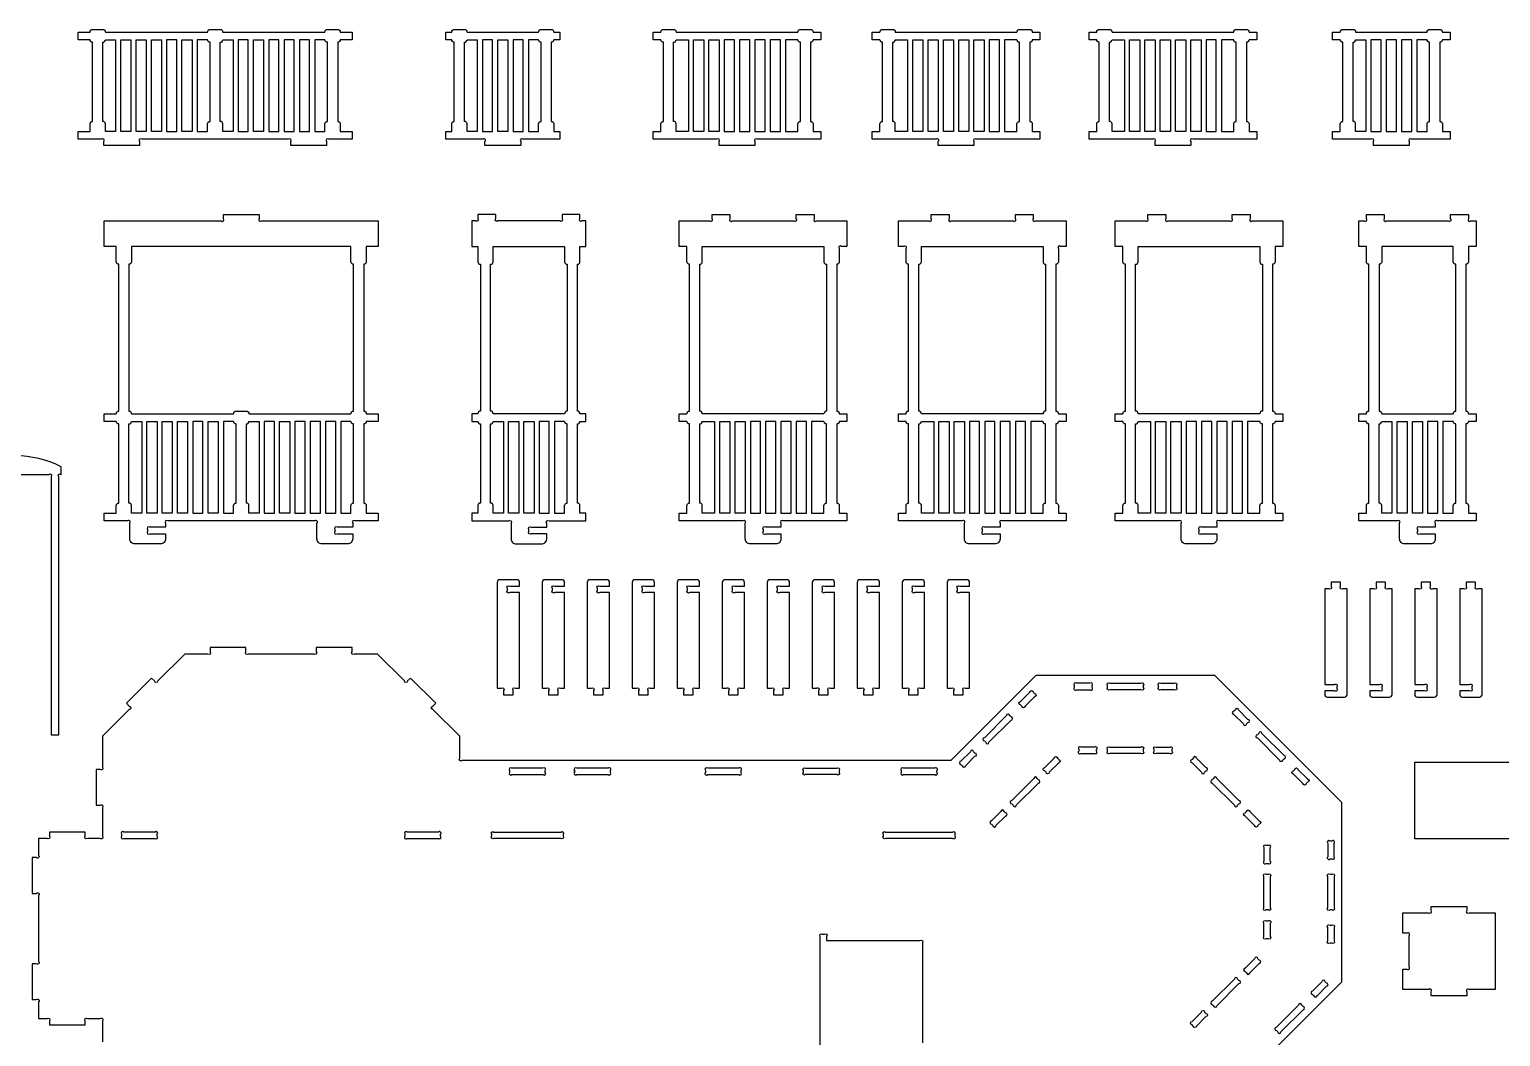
# Model space of a CAD drawing. Extents: x 83.8 to 170.3, y -22.3 to 53.3.
# Drawn here: x 107.01 to 135.83, y 33.6 to 53.32 of the extents above; entities that cross this region are included whole.
import ezdxf

# ---------------------------------------------------------------- set-up
doc = ezdxf.new("R2010")
doc.units = 0
doc.header["$MEASUREMENT"] = 0
doc.layers.get('0').update_dxf_attribs({"linetype": 'CONTINUOUS'})

msp = doc.modelspace()

# ---------------------------------------------------------------- linework, layer by layer
for points in [[(112.135, 51.042), (112.135, 51.123, 1), (112.091, 51.167), (110.652, 51.167), (109.213, 51.167, 1), (109.169, 51.123), (109.169, 51.042), (108.469, 51.042), (108.469, 51.123, 1), (108.425, 51.167), (107.969, 51.167), (107.969, 51.317), (108.202, 51.317), (108.202, 51.467, -0.414214), (108.252, 51.517), (108.252, 53.067, -0.414214), (108.202, 53.117), (107.969, 53.117), (107.969, 53.267), (108.202, 53.267, -0.414214), (108.252, 53.317), (108.452, 53.317, -0.414214), (108.502, 53.267), (110.502, 53.267, -0.414214), (110.552, 53.317), (110.752, 53.317, -0.414214), (110.802, 53.267), (112.802, 53.267, -0.414214), (112.852, 53.317), (113.052, 53.317, -0.414214), (113.102, 53.267), (113.335, 53.267), (113.335, 53.117), (113.102, 53.117, -0.414214), (113.052, 53.067), (113.052, 51.517, -0.414214), (113.102, 51.467), (113.102, 51.317), (113.335, 51.317), (113.335, 51.167), (112.879, 51.167, 1), (112.835, 51.123), (112.835, 51.042)], [(115.937, 51.042), (115.937, 51.123, 1), (115.893, 51.167), (115.172, 51.167), (115.172, 51.317), (115.287, 51.317), (115.287, 51.467, -0.414214), (115.337, 51.517), (115.337, 53.067, -0.414214), (115.287, 53.117), (115.172, 53.117), (115.172, 53.267), (115.287, 53.267, -0.414214), (115.337, 53.317), (115.537, 53.317, -0.414214), (115.587, 53.267), (116.987, 53.267, -0.414214), (117.037, 53.317), (117.237, 53.317, -0.414214), (117.287, 53.267), (117.402, 53.267), (117.402, 53.117), (117.287, 53.117, -0.414214), (117.237, 53.067), (117.237, 51.517, -0.414214), (117.287, 51.467), (117.287, 51.317), (117.402, 51.317), (117.402, 51.167), (116.681, 51.167, 1), (116.637, 51.123), (116.637, 51.042)], [(120.525, 51.042), (120.525, 51.123, 1), (120.481, 51.167), (119.233, 51.167), (119.233, 51.317), (119.383, 51.317), (119.383, 51.467, -0.414214), (119.433, 51.517), (119.433, 53.067, -0.414214), (119.383, 53.117), (119.233, 53.117), (119.233, 53.267), (119.383, 53.267, -0.414214), (119.433, 53.317), (119.633, 53.317, -0.414214), (119.683, 53.267), (122.067, 53.267, -0.414214), (122.117, 53.317), (122.317, 53.317, -0.414214), (122.367, 53.267), (122.517, 53.267), (122.517, 53.117), (122.367, 53.117, -0.414214), (122.317, 53.067), (122.317, 51.517, -0.414214), (122.367, 51.467), (122.367, 51.317), (122.517, 51.317), (122.517, 51.167), (121.269, 51.167, 1), (121.225, 51.123), (121.225, 51.042)], [(124.817, 51.042), (124.817, 51.123, 1), (124.773, 51.167), (123.525, 51.167), (123.525, 51.317), (123.675, 51.317), (123.675, 51.467, -0.414214), (123.725, 51.517), (123.725, 53.067, -0.414214), (123.675, 53.117), (123.525, 53.117), (123.525, 53.267), (123.675, 53.267, -0.414214), (123.725, 53.317), (123.925, 53.317, -0.414214), (123.975, 53.267), (126.359, 53.267, -0.414214), (126.409, 53.317), (126.609, 53.317, -0.414214), (126.659, 53.267), (126.809, 53.267), (126.809, 53.117), (126.659, 53.117, -0.414214), (126.609, 53.067), (126.609, 51.517, -0.414214), (126.659, 51.467), (126.659, 51.317), (126.809, 51.317), (126.809, 51.167), (125.561, 51.167, 1), (125.517, 51.123), (125.517, 51.042)], [(129.064, 51.042), (129.064, 51.123, 1), (129.019, 51.167), (127.771, 51.167), (127.771, 51.317), (127.922, 51.317), (127.922, 51.467, -0.414214), (127.972, 51.517), (127.972, 53.067, -0.414214), (127.922, 53.117), (127.771, 53.117), (127.771, 53.267), (127.922, 53.267, -0.414214), (127.972, 53.317), (128.172, 53.317, -0.414214), (128.222, 53.267), (130.605, 53.267, -0.414214), (130.655, 53.317), (130.855, 53.317, -0.414214), (130.905, 53.267), (131.056, 53.267), (131.056, 53.117), (130.905, 53.117, -0.414214), (130.855, 53.067), (130.855, 51.517, -0.414214), (130.905, 51.467), (130.905, 51.317), (131.056, 51.317), (131.056, 51.167), (129.808, 51.167, 1), (129.764, 51.123), (129.764, 51.042)], [(133.343, 51.042), (133.343, 51.123, 1), (133.299, 51.167), (132.543, 51.167), (132.543, 51.317), (132.693, 51.317), (132.693, 51.467, -0.414214), (132.743, 51.517), (132.743, 53.067, -0.414214), (132.693, 53.117), (132.543, 53.117), (132.543, 53.267), (132.693, 53.267, -0.414214), (132.743, 53.317), (132.943, 53.317, -0.414214), (132.993, 53.267), (134.393, 53.267, -0.414214), (134.443, 53.317), (134.643, 53.317, -0.414214), (134.693, 53.267), (134.844, 53.267), (134.844, 53.117), (134.693, 53.117, -0.414214), (134.643, 53.067), (134.643, 51.517, -0.414214), (134.693, 51.467), (134.693, 51.317), (134.844, 51.317), (134.844, 51.167), (134.087, 51.167, 1), (134.043, 51.123), (134.043, 51.042)], [(108.502, 51.317), (108.502, 51.467, 0.414214), (108.452, 51.517), (108.452, 53.067, 0.414214), (108.502, 53.117), (108.702, 53.117), (108.702, 51.317)], [(110.552, 51.517), (110.552, 53.067, -0.414214), (110.502, 53.117), (110.302, 53.117), (110.302, 51.317), (110.502, 51.317), (110.502, 51.467, -0.414214)], [(110.752, 51.517), (110.752, 53.067, 0.414214), (110.802, 53.117), (111.002, 53.117), (111.002, 51.317), (110.802, 51.317), (110.802, 51.467, 0.414214)], [(112.802, 51.317), (112.802, 51.467, -0.414214), (112.852, 51.517), (112.852, 53.067, -0.414214), (112.802, 53.117), (112.602, 53.117), (112.602, 51.317)], [(115.537, 51.517), (115.537, 53.067, 0.414214), (115.587, 53.117), (115.787, 53.117), (115.787, 51.317), (115.587, 51.317), (115.587, 51.467, 0.414214)], [(117.037, 51.517), (117.037, 53.067, -0.414214), (116.987, 53.117), (116.787, 53.117), (116.787, 51.317), (116.987, 51.317), (116.987, 51.467, -0.414214)], [(119.925, 51.317), (119.683, 51.317), (119.683, 51.467, 0.414214), (119.633, 51.517), (119.633, 53.067, 0.414214), (119.683, 53.117), (119.925, 53.117)], [(121.825, 51.317), (122.067, 51.317), (122.067, 51.467, -0.414214), (122.117, 51.517), (122.117, 53.067, -0.414214), (122.067, 53.117), (121.825, 53.117)], [(124.217, 51.317), (123.975, 51.317), (123.975, 51.467, 0.414214), (123.925, 51.517), (123.925, 53.067, 0.414214), (123.975, 53.117), (124.217, 53.117)], [(126.117, 51.317), (126.359, 51.317), (126.359, 51.467, -0.414214), (126.409, 51.517), (126.409, 53.067, -0.414214), (126.359, 53.117), (126.117, 53.117)], [(128.464, 51.317), (128.222, 51.317), (128.222, 51.467, 0.414214), (128.172, 51.517), (128.172, 53.067, 0.414214), (128.222, 53.117), (128.464, 53.117)], [(130.364, 51.317), (130.605, 51.317), (130.605, 51.467, -0.414214), (130.655, 51.517), (130.655, 53.067, -0.414214), (130.605, 53.117), (130.364, 53.117)], [(132.943, 51.517), (132.943, 53.067, 0.414214), (132.993, 53.117), (133.193, 53.117), (133.193, 51.317), (132.993, 51.317), (132.993, 51.467, 0.414214)], [(134.443, 51.517), (134.443, 53.067, -0.414214), (134.393, 53.117), (134.193, 53.117), (134.193, 51.317), (134.393, 51.317), (134.393, 51.467, -0.414214)], [(108.98, 43.343), (108.98, 43.649, 1), (108.936, 43.693), (108.48, 43.693), (108.48, 43.843), (108.713, 43.843), (108.713, 43.993, -0.414214), (108.763, 44.043), (108.763, 45.593, -0.414214), (108.713, 45.643), (108.48, 45.643), (108.48, 45.793), (108.713, 45.793, -0.414214), (108.763, 45.843), (108.763, 48.718, -0.414214), (108.713, 48.768), (108.713, 49.068), (108.48, 49.068), (108.48, 49.568), (110.769, 49.568, 1), (110.813, 49.612), (110.813, 49.693), (111.513, 49.693), (111.513, 49.612, 1), (111.557, 49.568), (113.846, 49.568), (113.846, 49.068), (113.613, 49.068), (113.613, 48.768, -0.414214), (113.563, 48.718), (113.563, 45.843, -0.414214), (113.613, 45.793), (113.846, 45.793), (113.846, 45.643), (113.613, 45.643, -0.414214), (113.563, 45.593), (113.563, 44.043, -0.414214), (113.613, 43.993), (113.613, 43.843), (113.846, 43.843), (113.846, 43.693), (113.39, 43.693, 1), (113.346, 43.649), (113.346, 43.568), (113.04, 43.568, 1), (112.996, 43.524), (112.996, 43.487, 1), (113.04, 43.443), (113.346, 43.443), (113.346, 43.343, -0.414214), (113.246, 43.243), (112.746, 43.243, -0.414214), (112.646, 43.343), (112.646, 43.649, 1), (112.602, 43.693), (111.163, 43.693), (109.724, 43.693, 1), (109.68, 43.649), (109.68, 43.568), (109.374, 43.568, 1), (109.33, 43.524), (109.33, 43.487, 1), (109.374, 43.443), (109.68, 43.443), (109.68, 43.343, -0.414214), (109.58, 43.243), (109.08, 43.243, -0.414214)], [(115.683, 43.693), (116.404, 43.693, -1), (116.448, 43.648), (116.448, 43.63), (116.448, 43.343, 0.414214), (116.548, 43.243), (117.048, 43.243, 0.414214), (117.148, 43.343), (117.148, 43.443), (116.842, 43.443, -1), (116.798, 43.487), (116.798, 43.524, -1), (116.842, 43.568), (117.148, 43.568), (117.148, 43.649, -1), (117.192, 43.693), (117.913, 43.693), (117.913, 43.843), (117.798, 43.843), (117.798, 43.993, 0.414214), (117.748, 44.043), (117.748, 45.593, 0.414214), (117.798, 45.643), (117.913, 45.643), (117.913, 45.793), (117.798, 45.793, 0.414214), (117.748, 45.843), (117.748, 48.718, 0.414214), (117.798, 48.768), (117.798, 49.068), (117.913, 49.068), (117.913, 49.568), (117.842, 49.568, -1), (117.798, 49.612), (117.798, 49.693), (117.448, 49.693), (117.448, 49.612, -1), (117.404, 49.568), (116.192, 49.568, -1), (116.148, 49.612), (116.148, 49.693), (115.798, 49.693), (115.798, 49.612, -1), (115.754, 49.568), (115.683, 49.568), (115.683, 49.068), (115.798, 49.068), (115.798, 48.768, 0.414214), (115.848, 48.718), (115.848, 45.843, 0.414214), (115.798, 45.793), (115.683, 45.793), (115.683, 45.643), (115.798, 45.643, 0.414214), (115.848, 45.593), (115.848, 44.043, 0.414214), (115.798, 43.993), (115.798, 43.843), (115.683, 43.843)], [(119.894, 45.793, -0.414214), (119.944, 45.843), (119.944, 48.718, -0.414214), (119.894, 48.768), (119.894, 49.068), (119.744, 49.068), (119.744, 49.568), (120.342, 49.568, 1), (120.386, 49.612), (120.386, 49.693), (120.736, 49.693), (120.736, 49.612, 1), (120.78, 49.568), (121.992, 49.568, 1), (122.036, 49.612), (122.036, 49.693), (122.386, 49.693), (122.386, 49.612, 1), (122.43, 49.568), (123.028, 49.568), (123.028, 49.068), (122.922, 49.068, 1), (122.878, 49.024), (122.878, 48.768, -0.414214), (122.828, 48.718), (122.828, 45.843, -0.414214), (122.878, 45.793), (123.028, 45.793), (123.028, 45.643), (122.878, 45.643, -0.414214), (122.828, 45.593), (122.828, 44.043, -0.414214), (122.878, 43.993), (122.878, 43.843), (123.028, 43.843), (123.028, 43.693), (121.78, 43.693, 1), (121.736, 43.649), (121.736, 43.568), (121.43, 43.568, 1), (121.386, 43.524), (121.386, 43.487, 1), (121.43, 43.443), (121.736, 43.443), (121.736, 43.343, -0.414214), (121.636, 43.243), (121.136, 43.243, -0.414214), (121.036, 43.343), (121.036, 43.649, 1), (120.992, 43.693), (119.744, 43.693), (119.744, 43.843), (119.894, 43.843), (119.894, 43.993, -0.414214), (119.944, 44.043), (119.944, 45.593, -0.414214), (119.894, 45.643), (119.744, 45.643), (119.744, 45.793)], [(124.186, 45.793, -0.414214), (124.236, 45.843), (124.236, 48.718, -0.414214), (124.186, 48.768), (124.186, 49.024, 1), (124.142, 49.068), (124.035, 49.068), (124.035, 49.568), (124.634, 49.568, 1), (124.678, 49.612), (124.678, 49.693), (125.028, 49.693), (125.028, 49.612, 1), (125.072, 49.568), (126.284, 49.568, 1), (126.328, 49.612), (126.328, 49.693), (126.678, 49.693), (126.678, 49.612, 1), (126.722, 49.568), (127.32, 49.568), (127.32, 49.068), (127.214, 49.068, 1), (127.17, 49.024), (127.17, 48.768, -0.414214), (127.12, 48.718), (127.12, 45.843, -0.414214), (127.17, 45.793), (127.32, 45.793), (127.32, 45.643), (127.17, 45.643, -0.414214), (127.12, 45.593), (127.12, 44.043, -0.414214), (127.17, 43.993), (127.17, 43.843), (127.32, 43.843), (127.32, 43.693), (126.072, 43.693, 1), (126.028, 43.649), (126.028, 43.568), (125.722, 43.568, 1), (125.678, 43.524), (125.678, 43.487, 1), (125.722, 43.443), (126.028, 43.443), (126.028, 43.343, -0.414214), (125.928, 43.243), (125.428, 43.243, -0.414214), (125.328, 43.343), (125.328, 43.649, 1), (125.284, 43.693), (124.035, 43.693), (124.035, 43.843), (124.186, 43.843), (124.186, 43.993, -0.414214), (124.236, 44.043), (124.236, 45.593, -0.414214), (124.186, 45.643), (124.035, 45.643), (124.035, 45.793)], [(128.433, 45.793, -0.414214), (128.483, 45.843), (128.483, 48.718, -0.414214), (128.433, 48.768), (128.433, 49.068), (128.282, 49.068), (128.282, 49.568), (128.88, 49.568, 1), (128.924, 49.612), (128.924, 49.693), (129.274, 49.693), (129.274, 49.612, 1), (129.319, 49.568), (130.53, 49.568, 1), (130.574, 49.612), (130.574, 49.693), (130.924, 49.693), (130.924, 49.612, 1), (130.969, 49.568), (131.567, 49.568), (131.567, 49.068), (131.416, 49.068), (131.416, 48.768, -0.414214), (131.366, 48.718), (131.366, 45.843, -0.414214), (131.416, 45.793), (131.567, 45.793), (131.567, 45.643), (131.416, 45.643, -0.414214), (131.366, 45.593), (131.366, 44.043, -0.414214), (131.416, 43.993), (131.416, 43.843), (131.567, 43.843), (131.567, 43.693), (130.319, 43.693, 1), (130.274, 43.649), (130.274, 43.568), (129.969, 43.568, 1), (129.924, 43.524), (129.924, 43.487, 1), (129.969, 43.443), (130.274, 43.443), (130.274, 43.343, -0.414214), (130.174, 43.243), (129.674, 43.243, -0.414214), (129.574, 43.343), (129.574, 43.649, 1), (129.53, 43.693), (128.282, 43.693), (128.282, 43.843), (128.433, 43.843), (128.433, 43.993, -0.414214), (128.483, 44.043), (128.483, 45.593, -0.414214), (128.433, 45.643), (128.282, 45.643), (128.282, 45.793)], [(133.054, 43.843), (133.204, 43.843), (133.204, 43.993, -0.414214), (133.254, 44.043), (133.254, 45.593, -0.414214), (133.204, 45.643), (133.054, 45.643), (133.054, 45.793), (133.204, 45.793, -0.414214), (133.254, 45.843), (133.254, 48.718, -0.414214), (133.204, 48.768), (133.204, 49.068), (133.054, 49.068), (133.054, 49.568), (133.16, 49.568, 1), (133.204, 49.612), (133.204, 49.693), (133.554, 49.693), (133.554, 49.612, 1), (133.598, 49.568), (134.81, 49.568, 1), (134.854, 49.612), (134.854, 49.693), (135.204, 49.693), (135.204, 49.612, 1), (135.248, 49.568), (135.354, 49.568), (135.354, 49.068), (135.204, 49.068), (135.204, 48.768, -0.414214), (135.154, 48.718), (135.154, 45.843, -0.414214), (135.204, 45.793), (135.354, 45.793), (135.354, 45.643), (135.204, 45.643, -0.414214), (135.154, 45.593), (135.154, 44.043, -0.414214), (135.204, 43.993), (135.204, 43.843), (135.354, 43.843), (135.354, 43.693), (134.598, 43.693, 1), (134.554, 43.649), (134.554, 43.568), (134.248, 43.568, 1), (134.204, 43.524), (134.204, 43.487, 1), (134.248, 43.443), (134.554, 43.443), (134.554, 43.343, -0.414214), (134.454, 43.243), (133.954, 43.243, -0.414214), (133.854, 43.343), (133.854, 43.649, 1), (133.81, 43.693), (133.054, 43.693)], [(113.363, 45.843), (113.363, 48.718, -0.414214), (113.313, 48.768), (113.313, 49.068), (109.013, 49.068), (109.013, 48.768, -0.414214), (108.963, 48.718), (108.963, 45.843, -0.414214), (109.013, 45.793), (111.013, 45.793, -0.414214), (111.063, 45.843), (111.263, 45.843, -0.414214), (111.313, 45.793), (113.313, 45.793, -0.414214)], [(117.498, 45.793), (116.098, 45.793, 0.414214), (116.048, 45.843), (116.048, 48.718, 0.414214), (116.098, 48.768), (116.098, 49.068), (117.498, 49.068), (117.498, 48.768, 0.414214), (117.548, 48.718), (117.548, 45.843, 0.414214)], [(122.578, 45.793), (120.194, 45.793, 0.414214), (120.144, 45.843), (120.144, 48.718, 0.414214), (120.194, 48.768), (120.194, 49.068), (122.578, 49.068), (122.578, 48.768, 0.414214), (122.628, 48.718), (122.628, 45.843, 0.414214)], [(126.87, 45.793), (124.486, 45.793, 0.414214), (124.436, 45.843), (124.436, 48.718, 0.414214), (124.486, 48.768), (124.486, 49.068), (126.87, 49.068), (126.87, 48.768, 0.414214), (126.92, 48.718), (126.92, 45.843, 0.414214)], [(131.116, 45.793), (128.733, 45.793, 0.414214), (128.683, 45.843), (128.683, 48.718, 0.414214), (128.733, 48.768), (128.733, 49.068), (131.116, 49.068), (131.116, 48.768, 0.414214), (131.166, 48.718), (131.166, 45.843, 0.414214)], [(134.904, 45.793, -0.414214), (134.954, 45.843), (134.954, 48.718, -0.414214), (134.904, 48.768), (134.904, 49.068), (133.504, 49.068), (133.504, 48.768, -0.414214), (133.454, 48.718), (133.454, 45.843, -0.414214), (133.504, 45.793)], [(109.013, 43.843), (109.013, 43.993, 0.414214), (108.963, 44.043), (108.963, 45.593, 0.414214), (109.013, 45.643), (109.213, 45.643), (109.213, 43.843)], [(111.063, 44.043), (111.063, 45.593, -0.414214), (111.013, 45.643), (110.813, 45.643), (110.813, 43.843), (111.013, 43.843), (111.013, 43.993, -0.414214)], [(111.263, 44.043), (111.263, 45.593, 0.414214), (111.313, 45.643), (111.513, 45.643), (111.513, 43.843), (111.313, 43.843), (111.313, 43.993, 0.414214)], [(113.313, 43.843), (113.313, 43.993, -0.414214), (113.363, 44.043), (113.363, 45.593, -0.414214), (113.313, 45.643), (113.113, 45.643), (113.113, 43.843)], [(116.048, 44.043), (116.048, 45.593, 0.414214), (116.098, 45.643), (116.298, 45.643), (116.298, 43.843), (116.098, 43.843), (116.098, 43.993, 0.414214)], [(117.548, 44.043), (117.548, 45.593, -0.414214), (117.498, 45.643), (117.298, 45.643), (117.298, 43.843), (117.498, 43.843), (117.498, 43.993, -0.414214)], [(120.436, 43.843), (120.194, 43.843), (120.194, 43.993, 0.414214), (120.144, 44.043), (120.144, 45.593, 0.414214), (120.194, 45.643), (120.436, 45.643)], [(122.336, 43.843), (122.578, 43.843), (122.578, 43.993, -0.414214), (122.628, 44.043), (122.628, 45.593, -0.414214), (122.578, 45.643), (122.336, 45.643)], [(124.728, 43.843), (124.486, 43.843), (124.486, 43.993, 0.414214), (124.436, 44.043), (124.436, 45.593, 0.414214), (124.486, 45.643), (124.728, 45.643)], [(126.628, 43.843), (126.87, 43.843), (126.87, 43.993, -0.414214), (126.92, 44.043), (126.92, 45.593, -0.414214), (126.87, 45.643), (126.628, 45.643)], [(128.974, 43.843), (128.733, 43.843), (128.733, 43.993, 0.414214), (128.683, 44.043), (128.683, 45.593, 0.414214), (128.733, 45.643), (128.974, 45.643)], [(130.874, 43.843), (131.116, 43.843), (131.116, 43.993, -0.414214), (131.166, 44.043), (131.166, 45.593, -0.414214), (131.116, 45.643), (130.874, 45.643)], [(133.454, 44.043), (133.454, 45.593, 0.414214), (133.504, 45.643), (133.704, 45.643), (133.704, 43.843), (133.504, 43.843), (133.504, 43.993, 0.414214)], [(134.954, 44.043), (134.954, 45.593, -0.414214), (134.904, 45.643), (134.704, 45.643), (134.704, 43.843), (134.904, 43.843), (134.904, 43.993, -0.414214)], [(106.037, 39.503), (106.037, 44.558, -1), (106.081, 44.603), (107.393, 44.603, -1), (107.437, 44.558), (107.437, 39.503), (107.587, 39.503), (107.587, 44.558, -1), (107.631, 44.603), (107.637, 44.603), (107.637, 44.753, 0.238913), (105.837, 44.753), (105.837, 44.603), (105.843, 44.603, -1), (105.887, 44.558), (105.887, 39.503)], [(116.49, 40.29), (116.49, 40.371, -1), (116.534, 40.415), (116.615, 40.415), (116.615, 42.29), (116.422, 42.29, -1), (116.378, 42.334), (116.378, 42.371, -1), (116.422, 42.415), (116.615, 42.415), (116.615, 42.49, 0.414214), (116.565, 42.54), (116.228, 42.54, 0.414214), (116.178, 42.49), (116.178, 40.415), (116.259, 40.415, -1), (116.303, 40.371), (116.303, 40.29)], [(117.371, 40.29), (117.371, 40.371, -1), (117.415, 40.415), (117.496, 40.415), (117.496, 42.29), (117.304, 42.29, -1), (117.259, 42.334), (117.259, 42.371, -1), (117.304, 42.415), (117.496, 42.415), (117.496, 42.49, 0.414214), (117.446, 42.54), (117.109, 42.54, 0.414214), (117.059, 42.49), (117.059, 40.415), (117.14, 40.415, -1), (117.184, 40.371), (117.184, 40.29)], [(118.253, 40.29), (118.253, 40.371, -1), (118.297, 40.415), (118.378, 40.415), (118.378, 42.29), (118.185, 42.29, -1), (118.141, 42.334), (118.141, 42.371, -1), (118.185, 42.415), (118.378, 42.415), (118.378, 42.49, 0.414214), (118.328, 42.54), (117.991, 42.54, 0.414214), (117.941, 42.49), (117.941, 40.415), (118.022, 40.415, -1), (118.066, 40.371), (118.066, 40.29)], [(119.134, 40.29), (119.134, 40.371, -1), (119.178, 40.415), (119.259, 40.415), (119.259, 42.29), (119.067, 42.29, -1), (119.022, 42.334), (119.022, 42.371, -1), (119.067, 42.415), (119.259, 42.415), (119.259, 42.49, 0.414214), (119.209, 42.54), (118.872, 42.54, 0.414214), (118.822, 42.49), (118.822, 40.415), (118.903, 40.415, -1), (118.947, 40.371), (118.947, 40.29)], [(120.016, 40.29), (120.016, 40.371, -1), (120.06, 40.415), (120.141, 40.415), (120.141, 42.29), (119.948, 42.29, -1), (119.904, 42.334), (119.904, 42.371, -1), (119.948, 42.415), (120.141, 42.415), (120.141, 42.49, 0.414214), (120.091, 42.54), (119.754, 42.54, 0.414214), (119.704, 42.49), (119.704, 40.415), (119.785, 40.415, -1), (119.829, 40.371), (119.829, 40.29)], [(120.897, 40.29), (120.897, 40.371, -1), (120.941, 40.415), (121.022, 40.415), (121.022, 42.29), (120.83, 42.29, -1), (120.786, 42.334), (120.786, 42.371, -1), (120.83, 42.415), (121.022, 42.415), (121.022, 42.49, 0.414214), (120.972, 42.54), (120.636, 42.54, 0.414214), (120.586, 42.49), (120.586, 40.415), (120.666, 40.415, -1), (120.711, 40.371), (120.711, 40.29)], [(121.779, 40.29), (121.779, 40.371, -1), (121.823, 40.415), (121.904, 40.415), (121.904, 42.29), (121.711, 42.29, -1), (121.667, 42.334), (121.667, 42.371, -1), (121.711, 42.415), (121.904, 42.415), (121.904, 42.49, 0.414214), (121.854, 42.54), (121.517, 42.54, 0.414214), (121.467, 42.49), (121.467, 40.415), (121.548, 40.415, -1), (121.592, 40.371), (121.592, 40.29)], [(122.66, 40.29), (122.66, 40.371, -1), (122.705, 40.415), (122.785, 40.415), (122.785, 42.29), (122.593, 42.29, -1), (122.549, 42.334), (122.549, 42.371, -1), (122.593, 42.415), (122.785, 42.415), (122.785, 42.49, 0.414214), (122.735, 42.54), (122.399, 42.54, 0.414214), (122.349, 42.49), (122.349, 40.415), (122.429, 40.415, -1), (122.474, 40.371), (122.474, 40.29)], [(123.542, 40.29), (123.542, 40.371, -1), (123.586, 40.415), (123.667, 40.415), (123.667, 42.29), (123.474, 42.29, -1), (123.43, 42.334), (123.43, 42.371, -1), (123.474, 42.415), (123.667, 42.415), (123.667, 42.49, 0.414214), (123.617, 42.54), (123.28, 42.54, 0.414214), (123.23, 42.49), (123.23, 40.415), (123.311, 40.415, -1), (123.355, 40.371), (123.355, 40.29)], [(124.423, 40.29), (124.423, 40.371, -1), (124.468, 40.415), (124.548, 40.415), (124.548, 42.29), (124.356, 42.29, -1), (124.312, 42.334), (124.312, 42.371, -1), (124.356, 42.415), (124.548, 42.415), (124.548, 42.49, 0.414214), (124.498, 42.54), (124.162, 42.54, 0.414214), (124.112, 42.49), (124.112, 40.415), (124.193, 40.415, -1), (124.237, 40.371), (124.237, 40.29)], [(125.305, 40.29), (125.305, 40.371, -1), (125.349, 40.415), (125.43, 40.415), (125.43, 42.29), (125.238, 42.29, -1), (125.193, 42.334), (125.193, 42.371, -1), (125.238, 42.415), (125.43, 42.415), (125.43, 42.49, 0.414214), (125.38, 42.54), (125.043, 42.54, 0.414214), (124.993, 42.49), (124.993, 40.415), (125.074, 40.415, -1), (125.118, 40.371), (125.118, 40.29)], [(132.513, 42.491), (132.513, 42.41, -1), (132.468, 42.366), (132.388, 42.366), (132.388, 40.491), (132.58, 40.491, -1), (132.624, 40.447), (132.624, 40.41, -1), (132.58, 40.366), (132.388, 40.366), (132.388, 40.291, 0.414214), (132.438, 40.241), (132.774, 40.241, 0.414214), (132.824, 40.291), (132.824, 42.366), (132.743, 42.366, -1), (132.699, 42.41), (132.699, 42.491)], [(133.394, 42.491), (133.394, 42.41, -1), (133.35, 42.366), (133.269, 42.366), (133.269, 40.491), (133.462, 40.491, -1), (133.506, 40.447), (133.506, 40.41, -1), (133.462, 40.366), (133.269, 40.366), (133.269, 40.291, 0.414214), (133.319, 40.241), (133.656, 40.241, 0.414214), (133.706, 40.291), (133.706, 42.366), (133.625, 42.366, -1), (133.581, 42.41), (133.581, 42.491)], [(134.276, 42.491), (134.276, 42.41, -1), (134.231, 42.366), (134.151, 42.366), (134.151, 40.491), (134.343, 40.491, -1), (134.387, 40.447), (134.387, 40.41, -1), (134.343, 40.366), (134.151, 40.366), (134.151, 40.291, 0.414214), (134.201, 40.241), (134.537, 40.241, 0.414214), (134.587, 40.291), (134.587, 42.366), (134.507, 42.366, -1), (134.462, 42.41), (134.462, 42.491)], [(135.157, 42.491), (135.157, 42.41, -1), (135.113, 42.366), (135.032, 42.366), (135.032, 40.491), (135.225, 40.491, -1), (135.269, 40.447), (135.269, 40.41, -1), (135.225, 40.366), (135.032, 40.366), (135.032, 40.291, 0.414214), (135.082, 40.241), (135.419, 40.241, 0.414214), (135.469, 40.291), (135.469, 42.366), (135.388, 42.366, -1), (135.344, 42.41), (135.344, 42.491)], [(126.676, 40.339), (126.702, 40.313, -1), (126.702, 40.251), (126.517, 40.066, -1), (126.454, 40.066), (126.429, 40.092, -1), (126.429, 40.154), (126.613, 40.339, -1)], [(127.787, 40.513), (127.526, 40.513, 1), (127.482, 40.469), (127.482, 40.433, 1), (127.526, 40.388), (127.787, 40.388, 1), (127.832, 40.433), (127.832, 40.469, 1)], [(128.832, 40.469), (128.832, 40.433, -1), (128.787, 40.388), (128.176, 40.388, -1), (128.132, 40.433), (128.132, 40.469, -1), (128.176, 40.513), (128.787, 40.513, -1)], [(129.482, 40.469), (129.482, 40.433, -1), (129.437, 40.388), (129.176, 40.388, -1), (129.132, 40.433), (129.132, 40.469, -1), (129.176, 40.513), (129.437, 40.513, -1)], [(126.154, 39.88), (125.721, 39.447, 1), (125.721, 39.385), (125.747, 39.359, 1), (125.81, 39.359), (126.242, 39.791, 1), (126.242, 39.854), (126.216, 39.88, 1)], [(130.609, 39.903), (130.794, 39.718, 1), (130.857, 39.718), (130.883, 39.744, 1), (130.883, 39.807), (130.698, 39.991, 1), (130.635, 39.991), (130.609, 39.966, 1)], [(131.095, 39.532), (131.069, 39.506, 1), (131.069, 39.443), (131.501, 39.011, 1), (131.564, 39.011), (131.59, 39.037, 1), (131.59, 39.099), (131.157, 39.532, 1)], [(125.447, 39.173), (125.262, 38.988, 1), (125.262, 38.925), (125.288, 38.899, 1), (125.35, 38.899), (125.535, 39.084, 1), (125.535, 39.147), (125.509, 39.173, 1)], [(127.875, 39.263), (127.614, 39.263, 1), (127.569, 39.219), (127.569, 39.183, 1), (127.614, 39.138), (127.875, 39.138, 1), (127.919, 39.183), (127.919, 39.219, 1)], [(128.832, 39.219), (128.832, 39.183, -1), (128.787, 39.138), (128.176, 39.138, -1), (128.132, 39.183), (128.132, 39.219, -1), (128.176, 39.263), (128.787, 39.263, -1)], [(129.35, 39.138), (129.088, 39.138, -1), (129.044, 39.183), (129.044, 39.219, -1), (129.088, 39.263), (129.35, 39.263, -1), (129.394, 39.219), (129.394, 39.183, -1)], [(127.176, 38.957), (126.991, 38.772, -1), (126.928, 38.772), (126.903, 38.798, -1), (126.903, 38.861), (127.087, 39.046, -1), (127.15, 39.046), (127.176, 39.02, -1)], [(129.813, 39.046), (129.788, 39.02, 1), (129.788, 38.957), (129.972, 38.772, 1), (130.035, 38.772), (130.061, 38.798, 1), (130.061, 38.861), (129.876, 39.046, 1)], [(116.463, 38.725), (117.074, 38.725, 1), (117.119, 38.769), (117.119, 38.806, 1), (117.074, 38.85), (116.463, 38.85, 1), (116.419, 38.806), (116.419, 38.769, 1)], [(117.738, 38.725), (118.35, 38.725, 1), (118.394, 38.769), (118.394, 38.806, 1), (118.35, 38.85), (117.738, 38.85, 1), (117.694, 38.806), (117.694, 38.769, 1)], [(120.3, 38.725), (120.911, 38.725, 1), (120.955, 38.769), (120.955, 38.806, 1), (120.911, 38.85), (120.3, 38.85, 1), (120.255, 38.806), (120.255, 38.769, 1)], [(122.218, 38.85), (122.829, 38.85, -1), (122.874, 38.806), (122.874, 38.769, -1), (122.829, 38.725), (122.218, 38.725, -1), (122.174, 38.769), (122.174, 38.806, -1)], [(124.748, 38.85), (124.136, 38.85, 1), (124.092, 38.806), (124.092, 38.769, 1), (124.136, 38.725), (124.748, 38.725, 1), (124.792, 38.769), (124.792, 38.806, 1)], [(126.69, 38.648), (126.257, 38.216, 1), (126.257, 38.153), (126.283, 38.127, 1), (126.346, 38.127), (126.778, 38.56, 1), (126.778, 38.622), (126.752, 38.648, 1)], [(130.706, 38.216), (130.274, 38.648, 1), (130.211, 38.648), (130.185, 38.622, 1), (130.185, 38.56), (130.617, 38.127, 1), (130.68, 38.127), (130.706, 38.153, 1)], [(131.864, 38.825), (132.049, 38.64, -1), (132.049, 38.577), (132.024, 38.551, -1), (131.961, 38.551), (131.776, 38.736, -1), (131.776, 38.799), (131.802, 38.825, -1)], [(126.045, 38.003), (125.86, 37.818, 1), (125.86, 37.755), (125.886, 37.73, 1), (125.948, 37.73), (126.133, 37.914, 1), (126.133, 37.977), (126.107, 38.003, 1)], [(130.919, 38.003), (131.103, 37.818, -1), (131.103, 37.755), (131.078, 37.73, -1), (131.015, 37.73), (130.83, 37.914, -1), (130.83, 37.977), (130.856, 38.003, -1)], [(108.863, 37.475), (109.474, 37.475, 1), (109.519, 37.519), (109.519, 37.556, 1), (109.474, 37.6), (108.863, 37.6, 1), (108.819, 37.556), (108.819, 37.519, 1)], [(114.413, 37.475), (115.024, 37.475, 1), (115.069, 37.519), (115.069, 37.556, 1), (115.024, 37.6), (114.413, 37.6, 1), (114.369, 37.556), (114.369, 37.519, 1)], [(116.113, 37.6), (117.424, 37.6, -1), (117.469, 37.556), (117.469, 37.519, -1), (117.424, 37.475), (116.113, 37.475, -1), (116.069, 37.519), (116.069, 37.556, -1)], [(123.786, 37.6), (125.098, 37.6, -1), (125.142, 37.556), (125.142, 37.519, -1), (125.098, 37.475), (123.786, 37.475, -1), (123.742, 37.519), (123.742, 37.556, -1)], [(131.241, 36.986), (131.277, 36.986, 1), (131.321, 37.03), (131.321, 37.292, 1), (131.277, 37.336), (131.241, 37.336, 1), (131.196, 37.292), (131.196, 37.03, 1)], [(132.446, 37.379), (132.446, 37.118, 1), (132.491, 37.074), (132.527, 37.074, 1), (132.571, 37.118), (132.571, 37.379, 1), (132.527, 37.424), (132.491, 37.424, 1)], [(131.321, 36.729), (131.321, 36.118, -1), (131.277, 36.074), (131.241, 36.074, -1), (131.196, 36.118), (131.196, 36.729, -1), (131.241, 36.774), (131.277, 36.774, -1)], [(132.571, 36.729), (132.571, 36.118, -1), (132.527, 36.074), (132.491, 36.074, -1), (132.446, 36.118), (132.446, 36.729, -1), (132.491, 36.774), (132.527, 36.774, -1)], [(135.725, 34.518), (135.214, 34.518, 1), (135.17, 34.474), (135.17, 34.393), (134.47, 34.393), (134.47, 34.474, 1), (134.426, 34.518), (133.915, 34.518), (133.915, 34.918), (133.996, 34.918, 1), (134.04, 34.962), (134.04, 35.574, 1), (133.996, 35.618), (133.915, 35.618), (133.915, 36.018), (134.426, 36.018, 1), (134.47, 36.062), (134.47, 36.143), (135.17, 36.143), (135.17, 36.062, 1), (135.214, 36.018), (135.725, 36.018)], [(131.241, 35.861), (131.277, 35.861, -1), (131.321, 35.817), (131.321, 35.556, -1), (131.277, 35.511), (131.241, 35.511, -1), (131.196, 35.556), (131.196, 35.817, -1)], [(132.571, 35.729), (132.571, 35.468, -1), (132.527, 35.424), (132.491, 35.424, -1), (132.446, 35.468), (132.446, 35.729, -1), (132.491, 35.774), (132.527, 35.774, -1)], [(131.015, 35.118), (130.83, 34.933, 1), (130.83, 34.87), (130.856, 34.845, 1), (130.919, 34.845), (131.103, 35.029, 1), (131.103, 35.092), (131.078, 35.118, 1)], [(130.274, 34.2), (130.706, 34.632, 1), (130.706, 34.695), (130.68, 34.72, 1), (130.617, 34.72), (130.185, 34.288, 1), (130.185, 34.225), (130.211, 34.2, 1)], [(132.237, 34.395), (132.422, 34.58, 1), (132.422, 34.643), (132.396, 34.669, 1), (132.334, 34.669), (132.149, 34.484, 1), (132.149, 34.421), (132.175, 34.395, 1)], [(130.035, 34.075), (130.061, 34.049, -1), (130.061, 33.987), (129.876, 33.802, -1), (129.813, 33.802), (129.788, 33.828, -1), (129.788, 33.89), (129.972, 34.075, -1)], [(131.874, 34.209), (131.442, 33.777, 1), (131.442, 33.714), (131.468, 33.688, 1), (131.53, 33.688), (131.962, 34.121, 1), (131.962, 34.183), (131.937, 34.209, 1)]]:
    msp.add_lwpolyline(points, format="xyb", close=True)
for points in [[(108.802, 51.317), (108.802, 53.117), (109.002, 53.117), (109.002, 51.317)], [(109.102, 51.317), (109.102, 53.117), (109.302, 53.117), (109.302, 51.317)], [(109.402, 51.317), (109.402, 53.117), (109.602, 53.117), (109.602, 51.317)], [(109.702, 53.117), (109.702, 51.317), (109.902, 51.317), (109.902, 53.117)], [(110.002, 51.317), (110.002, 53.117), (110.202, 53.117), (110.202, 51.317)], [(111.302, 51.317), (111.302, 53.117), (111.102, 53.117), (111.102, 51.317)], [(111.602, 53.117), (111.602, 51.317), (111.402, 51.317), (111.402, 53.117)], [(111.902, 51.317), (111.902, 53.117), (111.702, 53.117), (111.702, 51.317)], [(112.202, 51.317), (112.202, 53.117), (112.002, 53.117), (112.002, 51.317)], [(112.502, 51.317), (112.502, 53.117), (112.302, 53.117), (112.302, 51.317)], [(116.087, 51.317), (116.087, 53.117), (115.887, 53.117), (115.887, 51.317)], [(116.387, 53.117), (116.387, 51.317), (116.187, 51.317), (116.187, 53.117)], [(116.687, 51.317), (116.687, 53.117), (116.487, 53.117), (116.487, 51.317)], [(120.025, 51.317), (120.025, 53.117), (120.225, 53.117), (120.225, 51.317)], [(120.325, 53.117), (120.525, 53.117), (120.525, 51.317), (120.325, 51.317)], [(120.825, 51.317), (120.825, 53.117), (120.625, 53.117), (120.625, 51.317)], [(120.925, 53.117), (120.925, 51.317), (121.125, 51.317), (121.125, 53.117)], [(121.425, 53.117), (121.225, 53.117), (121.225, 51.317), (121.425, 51.317)], [(121.725, 53.117), (121.525, 53.117), (121.525, 51.317), (121.725, 51.317)], [(124.317, 51.317), (124.317, 53.117), (124.517, 53.117), (124.517, 51.317)], [(124.617, 53.117), (124.817, 53.117), (124.817, 51.317), (124.617, 51.317)], [(125.117, 53.117), (125.117, 51.317), (124.917, 51.317), (124.917, 53.117)], [(125.217, 51.317), (125.217, 53.117), (125.417, 53.117), (125.417, 51.317)], [(125.717, 53.117), (125.717, 51.317), (125.517, 51.317), (125.517, 53.117)], [(126.017, 53.117), (125.817, 53.117), (125.817, 51.317), (126.017, 51.317)], [(128.564, 51.317), (128.564, 53.117), (128.764, 53.117), (128.764, 51.317)], [(128.864, 53.117), (129.064, 53.117), (129.064, 51.317), (128.864, 51.317)], [(129.164, 53.117), (129.364, 53.117), (129.364, 51.317), (129.164, 51.317)], [(129.664, 53.117), (129.664, 51.317), (129.464, 51.317), (129.464, 53.117)], [(129.764, 51.317), (129.764, 53.117), (129.964, 53.117), (129.964, 51.317)], [(130.264, 53.117), (130.064, 53.117), (130.064, 51.317), (130.264, 51.317)], [(133.493, 51.317), (133.493, 53.117), (133.293, 53.117), (133.293, 51.317)], [(133.593, 53.117), (133.593, 51.317), (133.793, 51.317), (133.793, 53.117)], [(134.093, 51.317), (134.093, 53.117), (133.893, 53.117), (133.893, 51.317)], [(109.313, 43.843), (109.313, 45.643), (109.513, 45.643), (109.513, 43.843)], [(109.613, 43.843), (109.613, 45.643), (109.813, 45.643), (109.813, 43.843)], [(109.913, 43.843), (109.913, 45.643), (110.113, 45.643), (110.113, 43.843)], [(110.213, 45.643), (110.213, 43.843), (110.413, 43.843), (110.413, 45.643)], [(110.513, 43.843), (110.513, 45.643), (110.713, 45.643), (110.713, 43.843)], [(111.813, 43.843), (111.813, 45.643), (111.613, 45.643), (111.613, 43.843)], [(112.113, 45.643), (112.113, 43.843), (111.913, 43.843), (111.913, 45.643)], [(112.413, 43.843), (112.413, 45.643), (112.213, 45.643), (112.213, 43.843)], [(112.713, 43.843), (112.713, 45.643), (112.513, 45.643), (112.513, 43.843)], [(113.013, 43.843), (113.013, 45.643), (112.813, 45.643), (112.813, 43.843)], [(116.398, 43.843), (116.398, 45.643), (116.598, 45.643), (116.598, 43.843)], [(116.698, 43.843), (116.698, 45.643), (116.898, 45.643), (116.898, 43.843)], [(116.998, 43.843), (117.198, 43.843), (117.198, 45.643), (116.998, 45.643)], [(120.536, 43.843), (120.536, 45.643), (120.736, 45.643), (120.736, 43.843)], [(120.836, 45.643), (121.036, 45.643), (121.036, 43.843), (120.836, 43.843)], [(121.336, 43.843), (121.336, 45.643), (121.136, 45.643), (121.136, 43.843)], [(121.436, 45.643), (121.436, 43.843), (121.636, 43.843), (121.636, 45.643)], [(121.936, 43.843), (121.936, 45.643), (121.736, 45.643), (121.736, 43.843)], [(122.236, 45.643), (122.036, 45.643), (122.036, 43.843), (122.236, 43.843)], [(124.828, 43.843), (124.828, 45.643), (125.028, 45.643), (125.028, 43.843)], [(125.128, 45.643), (125.328, 45.643), (125.328, 43.843), (125.128, 43.843)], [(125.628, 43.843), (125.628, 45.643), (125.428, 45.643), (125.428, 43.843)], [(125.728, 45.643), (125.728, 43.843), (125.928, 43.843), (125.928, 45.643)], [(126.228, 43.843), (126.228, 45.643), (126.028, 45.643), (126.028, 43.843)], [(126.528, 45.643), (126.328, 45.643), (126.328, 43.843), (126.528, 43.843)], [(129.074, 43.843), (129.074, 45.643), (129.274, 45.643), (129.274, 43.843)], [(129.374, 45.643), (129.574, 45.643), (129.574, 43.843), (129.374, 43.843)], [(129.874, 43.843), (129.874, 45.643), (129.674, 45.643), (129.674, 43.843)], [(129.974, 45.643), (129.974, 43.843), (130.174, 43.843), (130.174, 45.643)], [(130.474, 43.843), (130.474, 45.643), (130.274, 45.643), (130.274, 43.843)], [(130.774, 45.643), (130.574, 45.643), (130.574, 43.843), (130.774, 43.843)], [(133.804, 43.843), (133.804, 45.643), (134.004, 45.643), (134.004, 43.843)], [(134.304, 45.643), (134.304, 43.843), (134.104, 43.843), (134.104, 45.643)], [(134.604, 43.843), (134.604, 45.643), (134.404, 45.643), (134.404, 43.843)]]:
    msp.add_lwpolyline(points, close=True)
for points in [[(134.704, 45.643), (134.704, 43.843)], [(117.694, 38.769), (117.694, 38.806)], [(130.706, 34.632), (130.274, 34.2)], [(130.706, 34.695), (130.68, 34.72)], [(130.211, 34.2), (130.185, 34.225)]]:
    msp.add_lwpolyline(points)
for points in [[(131.108, 33.054), (132.721, 34.668), (132.721, 38.18), (130.238, 40.663), (126.726, 40.663), (125.062, 39), (115.488, 39, -1), (115.444, 39.044), (115.444, 39.475), (114.917, 40.002, -1), (114.917, 40.064), (114.974, 40.121), (114.479, 40.616), (114.422, 40.559, -1), (114.359, 40.559), (113.833, 41.086), (113.377, 41.086, -1), (113.333, 41.13), (113.333, 41.211), (112.633, 41.211), (112.633, 41.13, -1), (112.589, 41.086), (111.299, 41.086, -1), (111.255, 41.13), (111.255, 41.211), (110.555, 41.211), (110.555, 41.13, -1), (110.51, 41.086), (110.055, 41.086), (109.528, 40.559, -1), (109.465, 40.559), (109.408, 40.616), (108.913, 40.121), (108.97, 40.064, -1), (108.97, 40.002), (108.444, 39.475), (108.444, 38.869, -1), (108.399, 38.825), (108.319, 38.825), (108.319, 38.125), (108.399, 38.125, -1), (108.444, 38.081), (108.444, 37.519, -1), (108.399, 37.475), (108.15, 37.475, -1), (108.106, 37.519), (108.106, 37.6), (107.406, 37.6), (107.406, 37.519, -1), (107.362, 37.475), (107.194, 37.475), (107.194, 37.144, -1), (107.149, 37.1), (107.069, 37.1), (107.069, 36.4), (107.149, 36.4, -1), (107.194, 36.356), (107.194, 35.066, -1), (107.149, 35.022), (107.069, 35.022), (107.069, 34.322), (107.149, 34.322, -1), (107.194, 34.278), (107.194, 33.947), (107.362, 33.947, -1), (107.406, 33.903), (107.406, 33.822), (108.106, 33.822), (108.106, 33.903, -1), (108.15, 33.947), (108.399, 33.947, -1), (108.444, 33.903), (108.444, 33.491, -1)], [(136.23, 37.467), (134.151, 37.467), (134.151, 38.967), (136.23, 38.967, 1)], [(122.506, 31.219), (122.506, 35.556, -1), (122.55, 35.6), (122.587, 35.6, -1), (122.631, 35.556), (122.631, 35.475), (124.462, 35.475, -1), (124.506, 35.431), (124.506, 33.475)]]:
    msp.add_lwpolyline(points, format="xyb")

doc.saveas('drawing.dxf')
